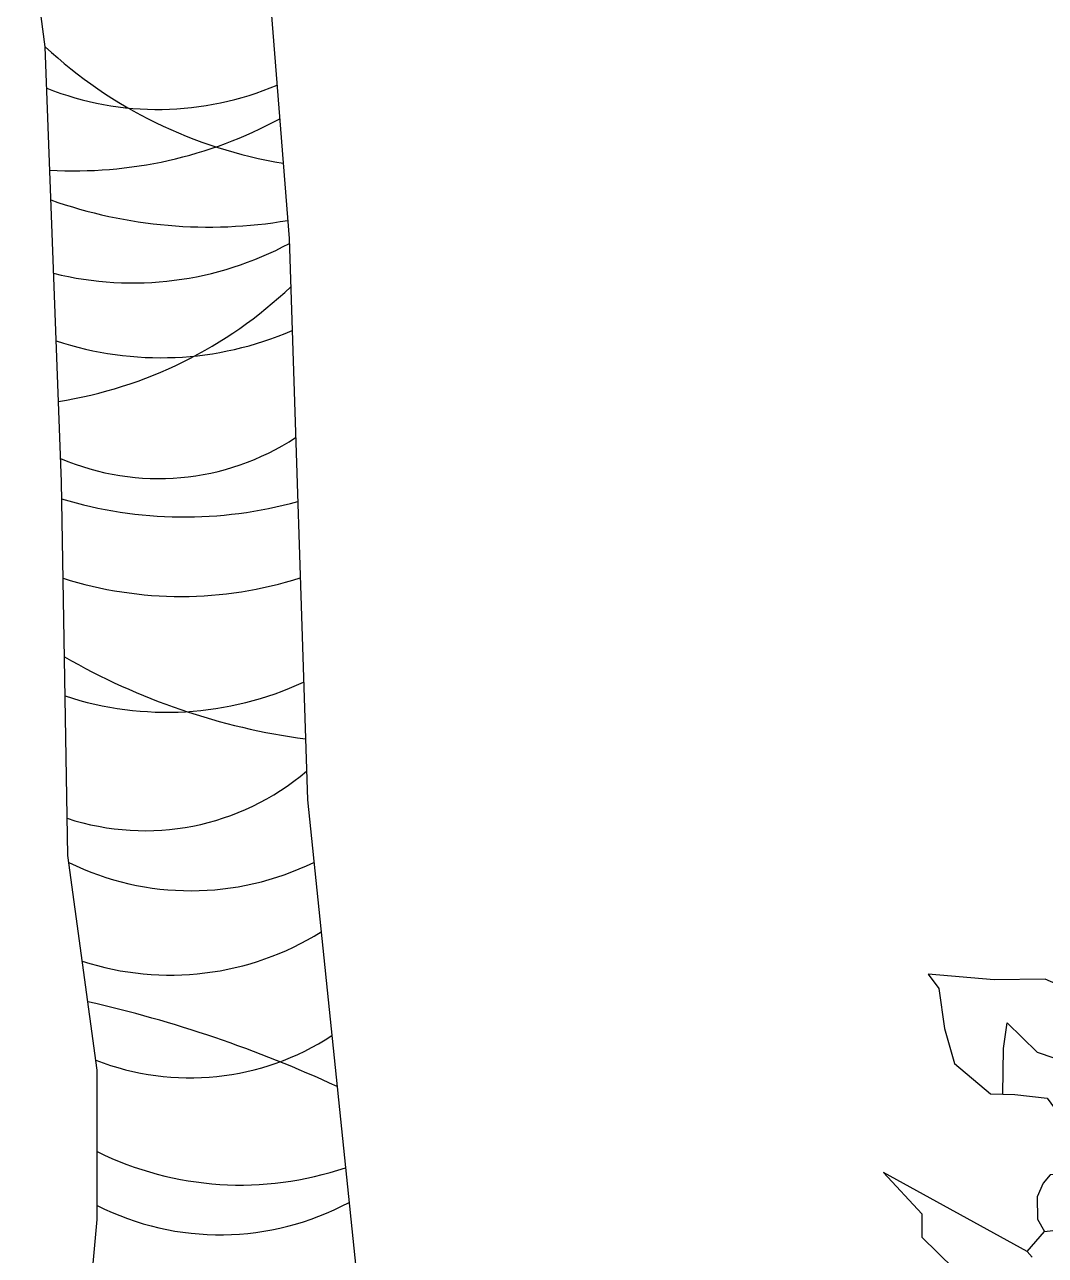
# Model space of a CAD drawing. Header units: millimetres. Extents: x 607619 to 1211550, y 1310734 to 2622648.
# Drawn here: x 607653.217 to 607654.7, y 1311007.912 to 1311009.702 of the extents above; entities that cross this region are included whole.
import ezdxf

# ---------------------------------------------------------------- set-up
doc = ezdxf.new("R2010")
doc.units = ezdxf.units.MM
doc.layers.add('elenarbi-free_blocks', color=7, linetype='Continuous')
doc.layers.add('elenarbi-Trees', color=42, linetype='Continuous')

# ---------------------------------------------------------------- blocks, each defined once
blk = doc.blocks.new('A$C7BB81706')
at = {"layer": 'elenarbi-Trees', "color": 3}
blk.add_lwpolyline([(131.487, 170.218), (135.121, 124.361), (136.485, 82.137), (140.123, 46.997), (141.94, 27.02), (144.212, 11.583), (146.029, 4.319), (146, 1.424), (117.046, 0.723), (120.028, 27.551), (119.712, 39.841), (120.69, 50.594), (120.69, 61.835), (118.489, 77.965), (117.999, 106.069), (116.781, 138.773), (115.241, 150.576)], dxfattribs=at)
at = {"layer": 'elenarbi-Trees', "color": 32}
for centre, radius, start, end in [((140.163, 163.904), 34.327, 227.06508, 260.79667), ((125.263, 156.81), 22.753, 248.42715, 293.14908), ((118.994, 161.706), 32.265, 266.68252, 298.53834), ((129.092, 160.892), 35.679, 250.54797, 279.55512), ((123.365, 145.798), 24.786, 256.11226, 298.34725), ((112.68, 144.414), 32.712, 278.96048, 313.60033), ((125.464, 140.289), 24.902, 251.60229, 293.37746), ((125.306, 125.063), 18.76, 246.86437, 303.29826), ((127.24, 135.262), 31.847, 253.17429, 285.51709), ((126.995, 126.744), 29.305, 252.38359, 287.7842), ((142.972, 135.773), 49.496, 240.00692, 262.29631), ((125.927, 113.158), 24.423, 251.75339, 294.87106), ((124.277, 98.543), 18.715, 251.82747, 310.43549), ((127.751, 96.286), 20.974, 244.01638, 296.07656), ((126.188, 90.374), 21.404, 251.99834, 301.94122), ((99.364, -24.475), 93.734, 65.17724, 77.28765), ((127.674, 80.671), 19.429, 248.60997, 303.2216), ((131.478, 77.561), 24.377, 243.73265, 288.83128), ((129.943, 69.909), 20.465, 243.12033, 298.21236)]:
    blk.add_arc(centre, radius, start, end, dxfattribs=at)
blk = doc.blocks.new('A$C20C8591F')
at = {"layer": 'elenarbi-free_blocks', "color": 50}
blk.add_line((4.311, 17.175), (4.2, 17.302), dxfattribs=at)
at = {"layer": 'elenarbi-free_blocks', "color": 90}
for points in [[(6.132, 19.87), (5.154, 20.659), (4.992, 21.031), (5.154, 21.548), (5.38, 22.179), (5.444, 22.701), (5.153, 23.203), (4.602, 23.445), (3.453, 23.429), (1.964, 23.558), (2.207, 23.235), (2.337, 22.33), (2.563, 21.537), (3.372, 20.858), (3.923, 20.842), (4.651, 20.761), (5.451, 19.661)], [(4.2, 17.302), (0.956, 19.082), (1.824, 18.146), (1.824, 17.621), (2.921, 16.549), (1.893, 16.183), (2.852, 15.042), (3.752, 13.972), (3.524, 13.616), (3.04, 13.548), (2.984, 13.402), (3.197, 12.986), (3.479, 12.559), (3.918, 12.154), (4.154, 12.031), (4.57, 11.907)]]:
    blk.add_lwpolyline(points, dxfattribs=at)
at = {"layer": 'elenarbi-free_blocks', "color": 84}
blk.add_lwpolyline([(3.648, 20.85), (3.664, 21.877), (3.745, 22.459), (4.424, 21.796), (5.154, 21.548)], dxfattribs=at)
at = {"layer": 'elenarbi-free_blocks', "color": 50}
for points in [[(5.336, 19.18), (4.863, 19.042), (4.717, 19.031), (4.56, 18.843), (4.423, 18.529), (4.434, 18.026), (4.591, 17.754), (4.905, 17.786), (5.44, 17.765), (5.942, 17.723), (6.857, 17.382)], [(4.2, 17.302), (4.591, 17.754)]]:
    blk.add_lwpolyline(points, dxfattribs=at)

msp = doc.modelspace()

# ---------------------------------------------------------------- block references
at = {"color": 7, "lineweight": 0}
for name, p, xscale, yscale, zscale in [('A$C7BB81706', (607650.9872, 1311006.9851), 0.01934541924245423, 0.01934541924245423, 0.01934541924245423), ('A$C20C8591F', (607654.4033, 1311006.8018), 0.06448473071309854, 0.06448473071309854, 0.06448473071309854)]:
    msp.add_blockref(name, p, dxfattribs=dict(at, xscale=xscale, yscale=yscale, zscale=zscale))

doc.saveas('drawing.dxf')
